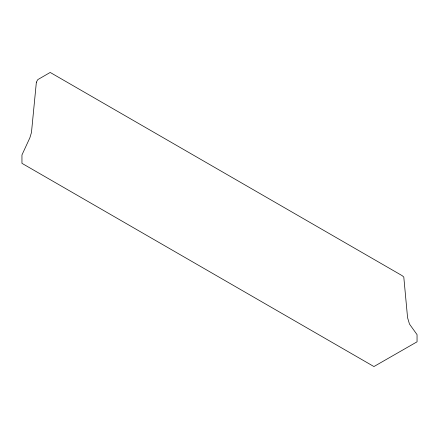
<?xml version="1.0" encoding="UTF-8"?>
<svg xmlns="http://www.w3.org/2000/svg" width="439" height="439" viewBox="0 0 439 439"><rect width="100%" height="100%" fill="white"/><g stroke="black" fill="none" stroke-linecap="round" stroke-linejoin="round"><path stroke-width="0.66" d="M36.366 82.186L31.465 132.496L29.857 137.83L21.95 154.967L21.95 163.335L373.929 366.549L417.05 341.816L417.05 334.644L409.477 324.048L407.573 317.699L403.798 277.069L402.179 275.665L50.205 72.451L37.781 79.624L36.366 82.186"/></g></svg>
